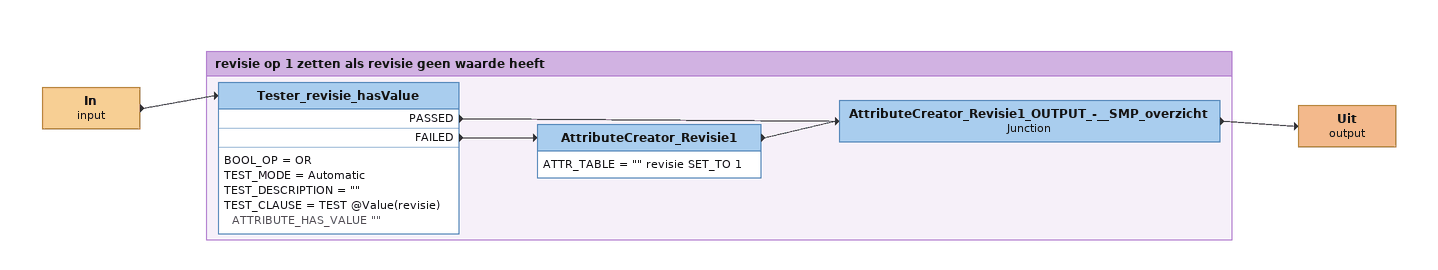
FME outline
In (input)
    -> Tester_revisie_hasValue
Uit (output)

Bookmark: revisie op 1 zetten als revisie geen waarde heeft
Tester_revisie_hasValue
    BOOL_OP = OR
    TEST_MODE = Automatic
    TEST_DESCRIPTION = ""
    TEST_CLAUSE = TEST @Value(revisie) ATTRIBUTE_HAS_VALUE ""
    PASSED -> AttributeCreator_Revisie1_OUTPUT_-__SMP_overzicht
    FAILED -> AttributeCreator_Revisie1
AttributeCreator_Revisie1
    ATTR_TABLE = "" revisie SET_TO 1
    -> AttributeCreator_Revisie1_OUTPUT_-__SMP_overzicht
AttributeCreator_Revisie1_OUTPUT_-__SMP_overzicht: Junction
    -> Uit (output)
